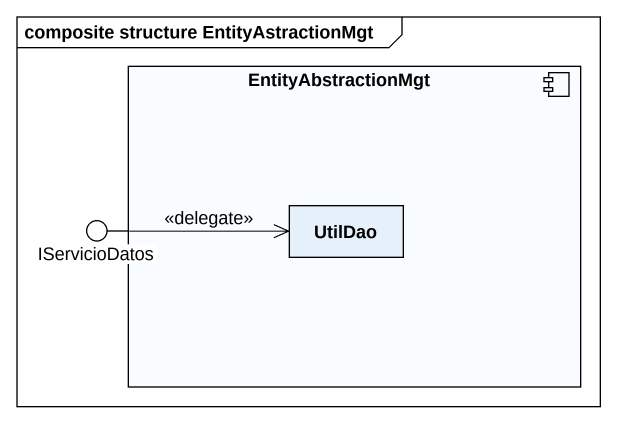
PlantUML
@startuml
mainframe composite structure EntityAstractionMgt
component EntityAbstractionMgt {
  rectangle UtilDao
}
() IServicioDatos
EntityAbstractionMgt -left- IServicioDatos
IServicioDatos -right-> UtilDao : <<delegate>>
@enduml
